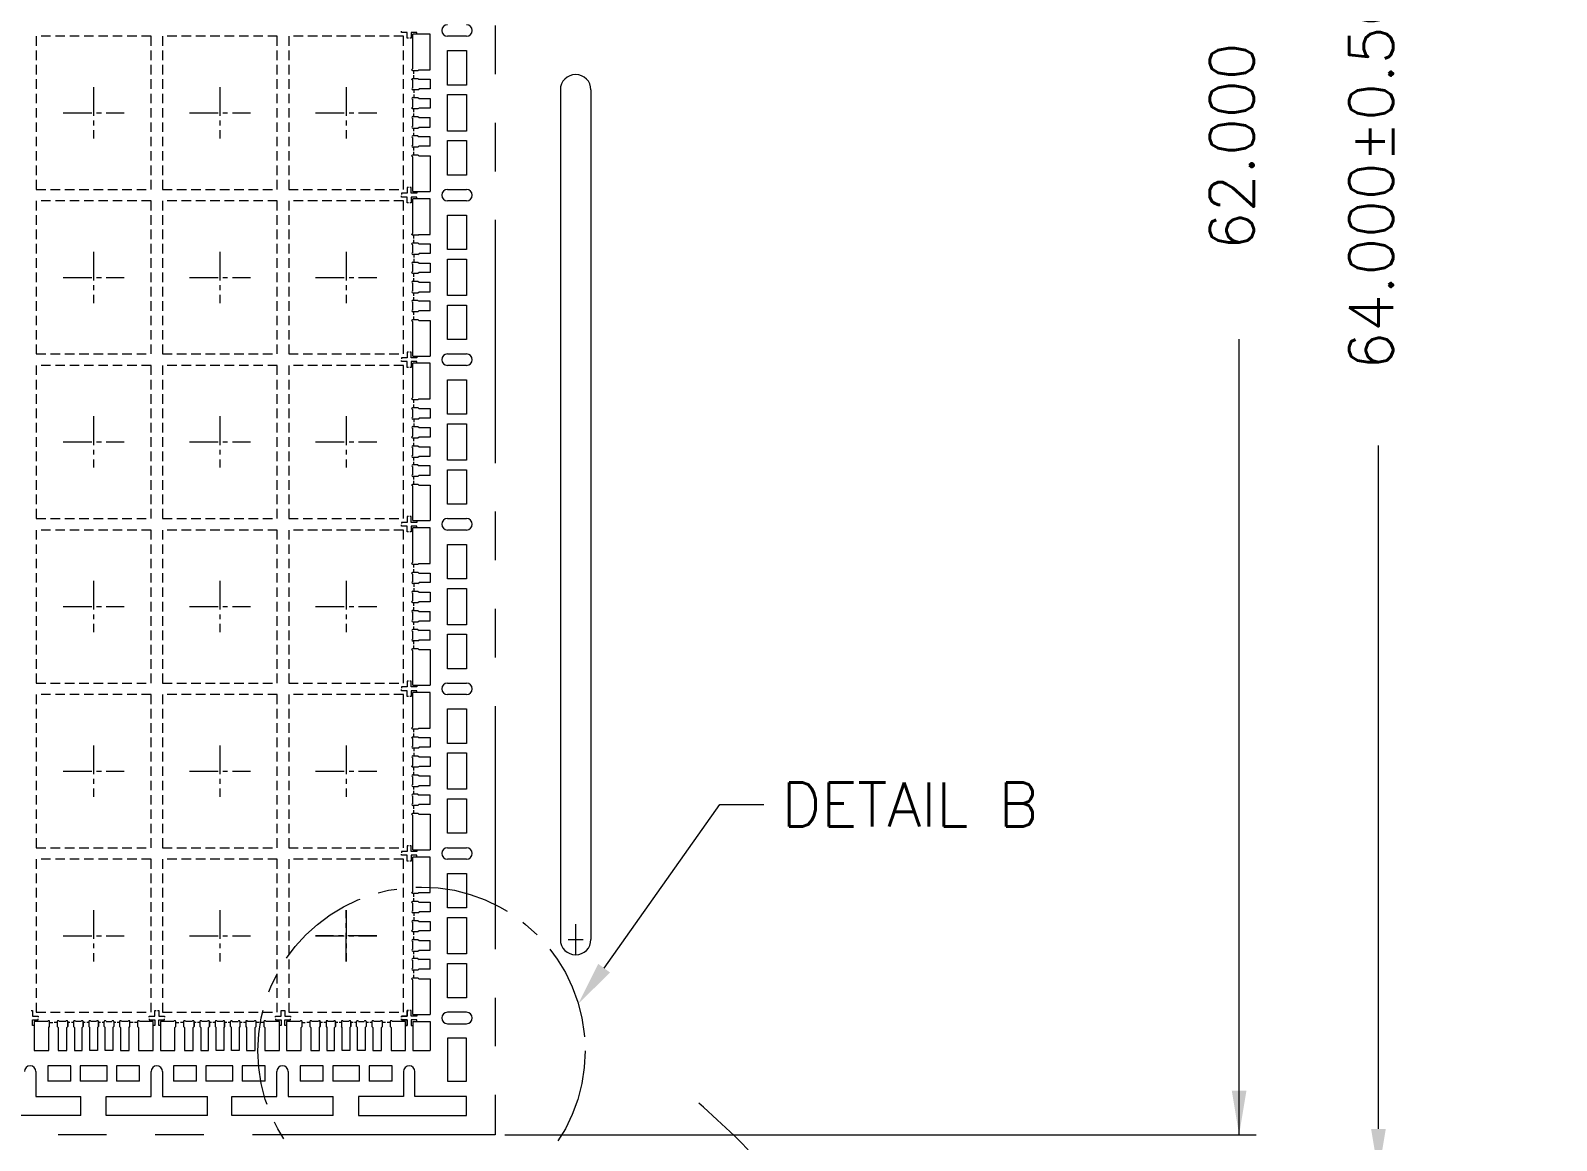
# Model space of a CAD drawing. Extents: x 1532 to 1650, y 120 to 288.
# Drawn here: x 1605.51 to 1645.4, y 207.15 to 236.15 of the extents above; entities that cross this region are included whole.
import ezdxf

# ---------------------------------------------------------------- set-up
doc = ezdxf.new("R2010")
doc.units = 0
doc.header["$MEASUREMENT"] = 0
for name, pattern in [('CENTER', [2, 1.25, -0.25, 0.25, -0.25]), ('CENTER2', [1.125, 0.75, -0.125, 0.125, -0.125]), ('HIDDEN', [0.375, 0.25, -0.125]), ('PHANTOM2', [31.75, 15.875, -3.175, 3.175, -3.175, 3.175, -3.175])]:
    doc.linetypes.add(name, pattern=pattern)
for name, color, linetype in [('1D', 4, 'Continuous'), ('LFBOTTOM', 4, 'Continuous'), ('LFTOP', 7, 'Continuous'), ('中心线', 1, 'CENTER2'), ('标注', 4, 'Continuous')]:
    doc.layers.add(name, color=color, linetype=linetype)
doc.layers.add('PKG', color=2, linetype='CENTER', lineweight=35)
doc.styles.add('SIMPLEX', font='SIMPLEX')
doc.dimstyles.new('2-0', dxfattribs={"dimtxt": 0.08, "dimasz": 0.12, "dimexe": 0.05, "dimexo": 0.025, "dimgap": 0.025, "dimtad": 0, "dimdec": 3, "dimzin": 1, "dimdsep": 46, "dimtxsty": 'SIMPLEX', "dimcen": 0.05, "dimadec": 0, "dimazin": 0, "dimtfac": 1, "dimtdec": 3, "dimtmove": 0, "dimatfit": 3, "dimfxl": 1, "dimarcsym": 0})

# ---------------------------------------------------------------- blocks, each defined once
blk = doc.blocks.new('*D22')
at = {"layer": 'Defpoints', "color": 0, "transparency": 16777216}
for p in [(1074.872, -518.035), (1107.722, -552.052), (1108.534, -556.869)]:
    blk.add_point(p, dxfattribs=at)
at = {"layer": '标注', "color": 0, "lineweight": -2, "transparency": 16777216}
for p, q in [((1107.722, -552.552), (1107.722, -554.869)), ((1107.722, -554.869), (1108.534, -555.869)), ((1108.534, -555.869), (1108.534, -556.869))]:
    blk.add_line(p, q, dxfattribs=at)
at = {"layer": '标注', "color": 0, "lineweight": 0, "transparency": 16777216, "insert": (1108.534, -561.083), "char_height": 1.5, "attachment_point": 5, "rotation": 90, "style": 'SIMPLEX'}
blk.add_mtext('32.850', dxfattribs=at)
blk = doc.blocks.new('*D23')
at = {"layer": 'Defpoints', "color": 0, "transparency": 16777216}
for p in [(1074.872, -518.035), (1105.822, -552.052), (1106.907, -556.982)]:
    blk.add_point(p, dxfattribs=at)
at = {"layer": '标注', "color": 0, "lineweight": -2, "transparency": 16777216}
for p, q in [((1105.822, -552.552), (1105.822, -554.982)), ((1105.822, -554.982), (1106.907, -555.982)), ((1106.907, -555.982), (1106.907, -556.982))]:
    blk.add_line(p, q, dxfattribs=at)
at = {"layer": '标注', "color": 0, "lineweight": 0, "transparency": 16777216, "insert": (1106.907, -561.197), "char_height": 1.5, "attachment_point": 5, "rotation": 90, "style": 'SIMPLEX'}
blk.add_mtext('30.950', dxfattribs=at)
blk = doc.blocks.new('*D24')
at = {"layer": 'Defpoints', "color": 0, "transparency": 16777216}
for p in [(1074.872, -518.035), (1105.422, -552.052), (1104.913, -557.008)]:
    blk.add_point(p, dxfattribs=at)
at = {"layer": '标注', "color": 0, "lineweight": -2, "transparency": 16777216}
for p, q in [((1105.422, -552.552), (1105.422, -555.008)), ((1105.422, -555.008), (1104.913, -556.008)), ((1104.913, -556.008), (1104.913, -557.008))]:
    blk.add_line(p, q, dxfattribs=at)
at = {"layer": '标注', "color": 0, "lineweight": 0, "transparency": 16777216, "insert": (1104.913, -561.222), "char_height": 1.5, "attachment_point": 5, "rotation": 90, "style": 'SIMPLEX'}
blk.add_mtext('30.550', dxfattribs=at)
blk = doc.blocks.new('*D33')
at = {"layer": 'Defpoints', "color": 0, "transparency": 16777216}
for p in [(1074.872, -518.035), (1074.872, -551.65), (1124.196, -551.659)]:
    blk.add_point(p, dxfattribs=at)
at = {"layer": '标注', "color": 0, "lineweight": -2, "transparency": 16777216}
for p, q in [((1075.022, -551.65), (1122.196, -551.65)), ((1122.196, -551.65), (1123.196, -551.659)), ((1123.196, -551.659), (1124.196, -551.659))]:
    blk.add_line(p, q, dxfattribs=at)
at = {"layer": '标注', "color": 0, "lineweight": 0, "transparency": 16777216, "insert": (1127.918, -551.659), "char_height": 1.5, "attachment_point": 5, "style": 'SIMPLEX'}
blk.add_mtext('33.615', dxfattribs=at)

msp = doc.modelspace()

# ---------------------------------------------------------------- linework, layer by layer
at = {"lineweight": 0}
for p, q in [((1616.9057, 235.9959), (1616.4057, 235.9959)), ((1619.358, 234.5959), (1619.358, 212.3959)), ((1620.158, 234.5959), (1620.158, 212.3959)), ((1616.4057, 231.9959), (1616.9057, 231.9959)), ((1616.9057, 231.6959), (1616.4057, 231.6959)), ((1616.4057, 227.6959), (1616.9057, 227.6959)), ((1616.9057, 227.3959), (1616.4057, 227.3959)), ((1616.4057, 223.3959), (1616.9057, 223.3959)), ((1616.9057, 223.0959), (1616.4057, 223.0959)), ((1616.4057, 219.0959), (1616.9057, 219.0959)), ((1616.9057, 218.7959), (1616.4057, 218.7959)), ((1616.4057, 214.7959), (1616.9057, 214.7959)), ((1616.9057, 214.4959), (1616.4057, 214.4959)), ((1616.9057, 210.4959), (1616.4057, 210.4959)), ((1616.4057, 210.1959), (1616.9057, 210.1959)), ((1605.6471, 208.9459), (1605.6471, 208.2959)), ((1606.5576, 208.6959), (1605.9576, 208.6959)), ((1607.5076, 208.6959), (1606.8076, 208.6959)), ((1608.3576, 208.6959), (1607.7576, 208.6959)), ((1608.6576, 208.2959), (1608.6576, 208.9459)), ((1608.9576, 208.9459), (1608.9576, 208.2959)), ((1609.8433, 208.6959), (1609.2433, 208.6959)), ((1610.7933, 208.6959), (1610.0933, 208.6959)), ((1611.6433, 208.6959), (1611.0433, 208.6959)), ((1611.9433, 208.2959), (1611.9433, 208.9459)), ((1612.2433, 208.9459), (1612.2433, 208.2959)), ((1613.158, 208.6959), (1612.558, 208.6959)), ((1614.108, 208.6959), (1613.408, 208.6959)), ((1614.958, 208.6959), (1614.358, 208.6959)), ((1605.6471, 208.2959), (1606.8221, 208.2959)), ((1606.8221, 207.7959), (1606.8221, 208.2959)), ((1607.4826, 207.7959), (1607.4826, 208.2959)), ((1607.4826, 208.2959), (1608.6576, 208.2959)), ((1608.9576, 208.2959), (1610.1326, 208.2959)), ((1610.1326, 207.7959), (1610.1326, 208.2959)), ((1610.7683, 207.7959), (1610.7683, 208.2959)), ((1610.7683, 208.2959), (1611.9433, 208.2959)), ((1612.2433, 208.2959), (1613.4183, 208.2959)), ((1613.4183, 207.7959), (1613.4183, 208.2959)), ((1606.8221, 207.7959), (1604.1721, 207.7959)), ((1610.1326, 207.7959), (1607.4826, 207.7959)), ((1613.4183, 207.7959), (1610.7683, 207.7959))]:
    msp.add_line(p, q, dxfattribs=at)
at = {"lineweight": 0, "ltscale": 10}
for points in [[(1616.4057, 235.6208), (1616.9057, 235.6208), (1616.9057, 234.7208), (1616.4057, 234.7208)], [(1616.4057, 234.4708), (1616.9057, 234.4708), (1616.9057, 233.5208), (1616.4057, 233.5208)], [(1616.4057, 233.2708), (1616.9057, 233.2708), (1616.9057, 232.3708), (1616.4057, 232.3708)], [(1616.4057, 231.3208), (1616.9057, 231.3208), (1616.9057, 230.4208), (1616.4057, 230.4208)], [(1616.4057, 230.1708), (1616.9057, 230.1708), (1616.9057, 229.2208), (1616.4057, 229.2208)], [(1616.4057, 228.9708), (1616.9057, 228.9708), (1616.9057, 228.0708), (1616.4057, 228.0708)], [(1616.4057, 227.0208), (1616.9057, 227.0208), (1616.9057, 226.1208), (1616.4057, 226.1208)], [(1616.4057, 225.8708), (1616.9057, 225.8708), (1616.9057, 224.9208), (1616.4057, 224.9208)], [(1616.4057, 224.6708), (1616.9057, 224.6708), (1616.9057, 223.7708), (1616.4057, 223.7708)], [(1616.4057, 222.7208), (1616.9057, 222.7208), (1616.9057, 221.8208), (1616.4057, 221.8208)], [(1616.4057, 221.5708), (1616.9057, 221.5708), (1616.9057, 220.6208), (1616.4057, 220.6208)], [(1616.4057, 220.3708), (1616.9057, 220.3708), (1616.9057, 219.4708), (1616.4057, 219.4708)], [(1616.4057, 218.4208), (1616.9057, 218.4208), (1616.9057, 217.5208), (1616.4057, 217.5208)], [(1616.4057, 217.2708), (1616.9057, 217.2708), (1616.9057, 216.3208), (1616.4057, 216.3208)], [(1616.4057, 216.0708), (1616.9057, 216.0708), (1616.9057, 215.1708), (1616.4057, 215.1708)], [(1616.4057, 214.1208), (1616.9057, 214.1208), (1616.9057, 213.2208), (1616.4057, 213.2208)], [(1616.4057, 212.9708), (1616.9057, 212.9708), (1616.9057, 212.0208), (1616.4057, 212.0208)], [(1616.4057, 211.7708), (1616.9057, 211.7708), (1616.9057, 210.8708), (1616.4057, 210.8708)], [(1616.4057, 208.6959), (1616.9057, 208.6959), (1616.9057, 209.8209), (1616.4057, 209.8209)]]:
    msp.add_lwpolyline(points, close=True, dxfattribs=at)
at = {"lineweight": 0}
for points in [[(1606.5576, 208.6959), (1606.5576, 209.0959), (1605.9576, 209.0959), (1605.9576, 208.6959)], [(1607.5076, 208.6959), (1607.5076, 209.0959), (1606.8076, 209.0959), (1606.8076, 208.6959)], [(1608.3576, 208.6959), (1608.3576, 209.0959), (1607.7576, 209.0959), (1607.7576, 208.6959)], [(1609.8433, 208.6959), (1609.8433, 209.0959), (1609.2433, 209.0959), (1609.2433, 208.6959)], [(1610.7933, 208.6959), (1610.7933, 209.0959), (1610.0933, 209.0959), (1610.0933, 208.6959)], [(1611.6433, 208.6959), (1611.6433, 209.0959), (1611.0433, 209.0959), (1611.0433, 208.6959)], [(1613.158, 208.6959), (1613.158, 209.0959), (1612.558, 209.0959), (1612.558, 208.6959)], [(1614.108, 208.6959), (1614.108, 209.0959), (1613.408, 209.0959), (1613.408, 208.6959)], [(1614.958, 208.6959), (1614.958, 209.0959), (1614.358, 209.0959), (1614.358, 208.6959)]]:
    msp.add_lwpolyline(points, dxfattribs=at)
msp.add_lwpolyline([(1614.083, 207.7959), (1616.9057, 207.7959), (1616.9057, 208.2959), (1615.558, 208.2959), (1615.558, 208.9459, 1), (1615.258, 208.9459), (1615.258, 208.2959), (1614.083, 208.2959)], format="xyb", close=True, dxfattribs=at)
for centre, radius, start, end in [((1616.4057, 236.1459), 0.15, 90, 270), ((1616.9057, 236.1459), 0.15, 270, 90), ((1619.758, 234.5959), 0.4, 0, 180), ((1616.4057, 231.8459), 0.15, 90, 270), ((1616.9057, 231.8459), 0.15, 270, 90), ((1616.4057, 227.5459), 0.15, 90, 270), ((1616.9057, 227.5459), 0.15, 270, 90), ((1616.4057, 223.2459), 0.15, 90, 270), ((1616.9057, 223.2459), 0.15, 270, 90), ((1616.4057, 218.9459), 0.15, 90, 270), ((1616.9057, 218.9459), 0.15, 270, 90), ((1616.4057, 214.6459), 0.15, 90, 270), ((1616.9057, 214.6459), 0.15, 270, 90), ((1619.758, 212.3959), 0.4, 180, 0), ((1616.4057, 210.3459), 0.15, 90, 270), ((1616.9057, 210.3459), 0.15, 270, 90), ((1605.4971, 208.9459), 0.15, 0, 180), ((1608.8076, 208.9459), 0.15, 0, 180), ((1612.0933, 208.9459), 0.15, 0, 180)]:
    msp.add_arc(centre, radius, start, end, dxfattribs=at)
at = {"layer": '1D', "color": 4, "linetype": 'PHANTOM2', "lineweight": 0, "ltscale": 0.4}
for p, q in [((1617.658, 269.2959), (1617.658, 207.2959)), ((1617.658, 207.2959), (1560.358, 207.2959))]:
    msp.add_line(p, q, dxfattribs=at)
at = {"layer": '1D', "linetype": 'CENTER', "lineweight": 0}
for p, q in [((1619.758, 212.7978), (1619.758, 211.9939)), ((1619.558, 212.3959), (1619.958, 212.3959))]:
    msp.add_line(p, q, dxfattribs=at)
at = {"layer": '1D', "lineweight": 0}
msp.add_open_spline([(1623.9367, 203.2959), (1623.6524, 203.7547, 0.0121), (1623.0592, 204.7121, 0.0374), (1626.0764, 205.3296, 0.0232), (1624.2628, 206.9646, 0.0267), (1622.9793, 208.1217, 0.0291)], degree=3, knots=[0, 0, 0, 0, 1.286816, 2.6848549, 6.069354, 6.069354, 6.069354, 6.069354], dxfattribs=at)
at = {"layer": 'LFBOTTOM', "linetype": 'HIDDEN', "lineweight": 0, "ltscale": 0.2}
for p, q in [((1615.528, 234.5959), (1615.528, 234.5149)), ((1615.528, 234.4769), (1615.528, 234.3959)), ((1615.528, 233.5149), (1615.528, 233.5959)), ((1615.528, 233.3959), (1615.528, 233.4769)), ((1615.528, 230.2959), (1615.528, 230.2149)), ((1615.528, 230.1769), (1615.528, 230.0959)), ((1615.528, 229.2149), (1615.528, 229.2959)), ((1615.528, 229.0959), (1615.528, 229.1769)), ((1615.528, 225.9959), (1615.528, 225.9149)), ((1615.528, 225.8769), (1615.528, 225.7959)), ((1615.528, 224.9149), (1615.528, 224.9959)), ((1615.528, 224.7959), (1615.528, 224.8769)), ((1615.528, 221.6959), (1615.528, 221.6149)), ((1615.528, 221.5769), (1615.528, 221.4959)), ((1615.528, 220.6149), (1615.528, 220.6959)), ((1615.528, 220.4959), (1615.528, 220.5769)), ((1615.528, 217.3959), (1615.528, 217.3149)), ((1615.528, 217.2769), (1615.528, 217.1959)), ((1615.528, 216.3149), (1615.528, 216.3959)), ((1615.528, 216.1959), (1615.528, 216.2769)), ((1615.528, 213.0959), (1615.528, 213.0149)), ((1615.528, 212.9769), (1615.528, 212.8959)), ((1615.528, 212.0149), (1615.528, 212.0959)), ((1615.528, 211.8959), (1615.528, 211.9769))]:
    msp.add_line(p, q, dxfattribs=at)
at = {"layer": 'LFBOTTOM', "linetype": 'HIDDEN', "lineweight": 0}
for p, q in [((1606.008, 210.2259), (1606.089, 210.2259)), ((1606.208, 210.2259), (1606.127, 210.2259)), ((1609.308, 210.2259), (1609.389, 210.2259)), ((1609.508, 210.2259), (1609.427, 210.2259)), ((1612.608, 210.2259), (1612.689, 210.2259)), ((1612.808, 210.2259), (1612.727, 210.2259))]:
    msp.add_line(p, q, dxfattribs=at)
at = {"layer": 'LFBOTTOM', "lineweight": 0}
for points in [[(1615.389, 235.9459), (1615.358, 235.9459), (1615.358, 236.0959), (1615.208, 236.0959), (1615.208, 236.1269)], [(1615.608, 236.0509), (1615.608, 236.0959), (1615.458, 236.0959), (1615.458, 235.9459), (1615.427, 235.9459)], [(1615.389, 232.0459), (1615.358, 232.0459), (1615.358, 231.8959), (1615.208, 231.8959), (1615.208, 231.8649)], [(1615.389, 231.6459), (1615.358, 231.6459), (1615.358, 231.7959), (1615.208, 231.7959), (1615.208, 231.8269)], [(1615.608, 231.9409), (1615.608, 231.8959), (1615.458, 231.8959), (1615.458, 232.0459), (1615.427, 232.0459)], [(1615.608, 231.7509), (1615.608, 231.7959), (1615.458, 231.7959), (1615.458, 231.6459), (1615.427, 231.6459)], [(1615.389, 227.7459), (1615.358, 227.7459), (1615.358, 227.5959), (1615.208, 227.5959), (1615.208, 227.5649)], [(1615.389, 227.3459), (1615.358, 227.3459), (1615.358, 227.4959), (1615.208, 227.4959), (1615.208, 227.5269)], [(1615.608, 227.6409), (1615.608, 227.5959), (1615.458, 227.5959), (1615.458, 227.7459), (1615.427, 227.7459)], [(1615.608, 227.4509), (1615.608, 227.4959), (1615.458, 227.4959), (1615.458, 227.3459), (1615.427, 227.3459)], [(1615.389, 223.4459), (1615.358, 223.4459), (1615.358, 223.2959), (1615.208, 223.2959), (1615.208, 223.2649)], [(1615.608, 223.3409), (1615.608, 223.2959), (1615.458, 223.2959), (1615.458, 223.4459), (1615.427, 223.4459)], [(1615.389, 223.0459), (1615.358, 223.0459), (1615.358, 223.1959), (1615.208, 223.1959), (1615.208, 223.2269)], [(1615.608, 223.1509), (1615.608, 223.1959), (1615.458, 223.1959), (1615.458, 223.0459), (1615.427, 223.0459)], [(1615.389, 219.1459), (1615.358, 219.1459), (1615.358, 218.9959), (1615.208, 218.9959), (1615.208, 218.9649)], [(1615.608, 219.0409), (1615.608, 218.9959), (1615.458, 218.9959), (1615.458, 219.1459), (1615.427, 219.1459)], [(1615.389, 218.7459), (1615.358, 218.7459), (1615.358, 218.8959), (1615.208, 218.8959), (1615.208, 218.9269)], [(1615.608, 218.8509), (1615.608, 218.8959), (1615.458, 218.8959), (1615.458, 218.7459), (1615.427, 218.7459)], [(1615.389, 214.8459), (1615.358, 214.8459), (1615.358, 214.6959), (1615.208, 214.6959), (1615.208, 214.6649)], [(1615.389, 214.4459), (1615.358, 214.4459), (1615.358, 214.5959), (1615.208, 214.5959), (1615.208, 214.6269)], [(1615.608, 214.7409), (1615.608, 214.6959), (1615.458, 214.6959), (1615.458, 214.8459), (1615.427, 214.8459)], [(1615.608, 214.5509), (1615.608, 214.5959), (1615.458, 214.5959), (1615.458, 214.4459), (1615.427, 214.4459)], [(1605.527, 210.5459), (1605.558, 210.5459), (1605.558, 210.3959), (1605.708, 210.3959), (1605.708, 210.3649)], [(1605.603, 210.1459), (1605.558, 210.1459), (1605.558, 210.2959), (1605.708, 210.2959), (1605.708, 210.3269)], [(1608.608, 210.3649), (1608.608, 210.3959), (1608.758, 210.3959), (1608.758, 210.5459), (1608.789, 210.5459)], [(1608.608, 210.3269), (1608.608, 210.2959), (1608.758, 210.2959), (1608.758, 210.1459), (1608.713, 210.1459)], [(1608.827, 210.5459), (1608.858, 210.5459), (1608.858, 210.3959), (1609.008, 210.3959), (1609.008, 210.3649)], [(1608.903, 210.1459), (1608.858, 210.1459), (1608.858, 210.2959), (1609.008, 210.2959), (1609.008, 210.3269)], [(1611.908, 210.3649), (1611.908, 210.3959), (1612.058, 210.3959), (1612.058, 210.5459), (1612.089, 210.5459)], [(1611.908, 210.3269), (1611.908, 210.2959), (1612.058, 210.2959), (1612.058, 210.1459), (1612.013, 210.1459)], [(1612.127, 210.5459), (1612.158, 210.5459), (1612.158, 210.3959), (1612.308, 210.3959), (1612.308, 210.3649)], [(1612.203, 210.1459), (1612.158, 210.1459), (1612.158, 210.2959), (1612.308, 210.2959), (1612.308, 210.3269)], [(1615.208, 210.3649), (1615.208, 210.3959), (1615.358, 210.3959), (1615.358, 210.5459), (1615.389, 210.5459)], [(1615.389, 210.5459), (1615.358, 210.5459), (1615.358, 210.3959), (1615.208, 210.3959), (1615.208, 210.3649)], [(1615.208, 210.3269), (1615.208, 210.2959), (1615.358, 210.2959), (1615.358, 210.1459), (1615.313, 210.1459)], [(1615.313, 210.1459), (1615.358, 210.1459), (1615.358, 210.2959), (1615.208, 210.2959), (1615.208, 210.3269)], [(1615.608, 210.4409), (1615.608, 210.3959), (1615.458, 210.3959), (1615.458, 210.5459), (1615.427, 210.5459)], [(1615.608, 210.2509), (1615.608, 210.2959), (1615.458, 210.2959), (1615.458, 210.1459), (1615.503, 210.1459)]]:
    msp.add_lwpolyline(points, dxfattribs=at)
at = {"layer": 'LFBOTTOM', "linetype": 'HIDDEN', "lineweight": 0, "ltscale": 0.2}
for points in [[(1615.528, 235.0149), (1615.528, 235.0959)], [(1615.528, 234.8959), (1615.528, 234.9769)], [(1615.528, 234.0149), (1615.528, 234.0959)], [(1615.528, 233.8959), (1615.528, 233.9769)], [(1615.528, 233.0149), (1615.528, 233.0959)], [(1615.528, 232.8959), (1615.528, 232.9769)], [(1615.528, 230.7149), (1615.528, 230.7959)], [(1615.528, 230.5959), (1615.528, 230.6769)], [(1615.528, 229.7149), (1615.528, 229.7959)], [(1615.528, 229.5959), (1615.528, 229.6769)], [(1615.528, 228.7149), (1615.528, 228.7959)], [(1615.528, 228.5959), (1615.528, 228.6769)], [(1615.528, 226.4149), (1615.528, 226.4959)], [(1615.528, 226.2959), (1615.528, 226.3769)], [(1615.528, 225.4149), (1615.528, 225.4959)], [(1615.528, 225.2959), (1615.528, 225.3769)], [(1615.528, 224.4149), (1615.528, 224.4959)], [(1615.528, 224.2959), (1615.528, 224.3769)], [(1615.528, 222.1149), (1615.528, 222.1959)], [(1615.528, 221.9959), (1615.528, 222.0769)], [(1615.528, 221.1149), (1615.528, 221.1959)], [(1615.528, 220.9959), (1615.528, 221.0769)], [(1615.528, 220.1149), (1615.528, 220.1959)], [(1615.528, 219.9959), (1615.528, 220.0769)], [(1615.528, 217.8149), (1615.528, 217.8959)], [(1615.528, 217.6959), (1615.528, 217.7769)], [(1615.528, 216.8149), (1615.528, 216.8959)], [(1615.528, 216.6959), (1615.528, 216.7769)], [(1615.528, 215.8149), (1615.528, 215.8959)], [(1615.528, 215.6959), (1615.528, 215.7769)], [(1615.528, 213.5149), (1615.528, 213.5959)], [(1615.528, 213.3959), (1615.528, 213.4769)], [(1615.528, 212.5149), (1615.528, 212.5959)], [(1615.528, 212.3959), (1615.528, 212.4769)], [(1615.528, 211.5149), (1615.528, 211.5959)], [(1615.528, 211.3959), (1615.528, 211.4769)]]:
    msp.add_lwpolyline(points, dxfattribs=at)
at = {"layer": 'LFBOTTOM', "linetype": 'ByBlock', "lineweight": 0}
for points in [[(1606.539, 210.2259), (1606.483, 210.2259)], [(1606.633, 210.2259), (1606.577, 210.2259)], [(1606.939, 210.2259), (1606.883, 210.2259)], [(1607.033, 210.2259), (1606.977, 210.2259)], [(1607.339, 210.2259), (1607.283, 210.2259)], [(1607.433, 210.2259), (1607.377, 210.2259)], [(1607.739, 210.2259), (1607.683, 210.2259)], [(1607.833, 210.2259), (1607.777, 210.2259)], [(1608.189, 210.2259), (1608.108, 210.2259)], [(1608.308, 210.2259), (1608.227, 210.2259)], [(1609.839, 210.2259), (1609.783, 210.2259)], [(1609.933, 210.2259), (1609.877, 210.2259)], [(1610.239, 210.2259), (1610.183, 210.2259)], [(1610.333, 210.2259), (1610.277, 210.2259)], [(1610.639, 210.2259), (1610.583, 210.2259)], [(1610.733, 210.2259), (1610.677, 210.2259)], [(1611.039, 210.2259), (1610.983, 210.2259)], [(1611.133, 210.2259), (1611.077, 210.2259)], [(1611.489, 210.2259), (1611.408, 210.2259)], [(1611.608, 210.2259), (1611.527, 210.2259)], [(1613.139, 210.2259), (1613.083, 210.2259)], [(1613.233, 210.2259), (1613.177, 210.2259)], [(1613.539, 210.2259), (1613.483, 210.2259)], [(1613.633, 210.2259), (1613.577, 210.2259)], [(1613.939, 210.2259), (1613.883, 210.2259)], [(1614.033, 210.2259), (1613.977, 210.2259)], [(1614.339, 210.2259), (1614.283, 210.2259)], [(1614.433, 210.2259), (1614.377, 210.2259)], [(1614.789, 210.2259), (1614.708, 210.2259)], [(1614.908, 210.2259), (1614.827, 210.2259)]]:
    msp.add_lwpolyline(points, dxfattribs=at)
at = {"layer": 'LFTOP', "color": 0, "linetype": 'ByBlock', "lineweight": 0}
for p, q in [((1615.9557, 236.0509), (1615.503, 236.0509)), ((1615.9557, 235.1209), (1615.9557, 236.0509)), ((1615.633, 235.0959), (1615.6619, 235.1209)), ((1615.6619, 235.1209), (1615.9557, 235.1209)), ((1615.503, 234.8959), (1615.633, 234.8959)), ((1615.633, 234.5959), (1615.503, 234.5959)), ((1615.633, 234.8959), (1615.6619, 234.8709)), ((1615.633, 234.5959), (1615.6643, 234.6209)), ((1615.6619, 234.8709), (1615.9557, 234.8709)), ((1615.9557, 234.6209), (1615.6643, 234.6209)), ((1615.9557, 234.8709), (1615.9557, 234.6209)), ((1615.633, 234.3959), (1615.6643, 234.3709)), ((1615.6643, 234.3709), (1615.9557, 234.3709)), ((1615.9557, 234.3709), (1615.9557, 234.1209)), ((1615.503, 233.6459), (1615.503, 233.8459)), ((1615.9557, 233.6209), (1615.9557, 233.8709)), ((1615.633, 233.3959), (1615.503, 233.3959)), ((1615.633, 233.5959), (1615.6643, 233.6209)), ((1615.633, 233.3959), (1615.6643, 233.3709)), ((1615.6643, 233.6209), (1615.9557, 233.6209)), ((1615.9557, 233.3709), (1615.6643, 233.3709)), ((1615.9557, 233.1209), (1615.9557, 233.3709)), ((1615.503, 233.1459), (1615.503, 233.3459)), ((1615.633, 233.0959), (1615.503, 233.0959)), ((1615.633, 233.0959), (1615.6619, 233.1209)), ((1615.9557, 233.1209), (1615.6619, 233.1209)), ((1615.633, 232.8959), (1615.6619, 232.8709)), ((1615.6619, 232.8709), (1615.9557, 232.8709)), ((1615.9557, 232.8709), (1615.9557, 231.9408)), ((1615.503, 231.9409), (1615.9557, 231.9408)), ((1615.9557, 231.7509), (1615.503, 231.7509)), ((1615.9557, 230.8209), (1615.9557, 231.7509)), ((1615.503, 230.5959), (1615.633, 230.5959)), ((1615.633, 230.7959), (1615.6619, 230.8209)), ((1615.633, 230.5959), (1615.6619, 230.5709)), ((1615.6619, 230.8209), (1615.9557, 230.8209)), ((1615.6619, 230.5709), (1615.9557, 230.5709)), ((1615.9557, 230.5709), (1615.9557, 230.3209)), ((1615.633, 230.2959), (1615.503, 230.2959)), ((1615.633, 230.2959), (1615.6643, 230.3209)), ((1615.9557, 230.3209), (1615.6643, 230.3209)), ((1615.633, 230.0959), (1615.6643, 230.0709)), ((1615.6643, 230.0709), (1615.9557, 230.0709)), ((1615.9557, 230.0709), (1615.9557, 229.8209)), ((1615.503, 229.3459), (1615.503, 229.5459)), ((1615.9557, 229.3209), (1615.9557, 229.5709)), ((1615.633, 229.0959), (1615.503, 229.0959)), ((1615.503, 228.8459), (1615.503, 229.0459)), ((1615.633, 229.2959), (1615.6643, 229.3209)), ((1615.633, 229.0959), (1615.6643, 229.0709)), ((1615.6643, 229.3209), (1615.9557, 229.3209)), ((1615.9557, 229.0709), (1615.6643, 229.0709)), ((1615.9557, 228.8209), (1615.9557, 229.0709)), ((1615.633, 228.7959), (1615.503, 228.7959)), ((1615.633, 228.7959), (1615.6619, 228.8209)), ((1615.633, 228.5959), (1615.6619, 228.5709)), ((1615.9557, 228.8209), (1615.6619, 228.8209)), ((1615.6619, 228.5709), (1615.9557, 228.5709)), ((1615.9557, 228.5709), (1615.9557, 227.6408)), ((1615.503, 227.6409), (1615.9557, 227.6408)), ((1615.9557, 227.4509), (1615.503, 227.4509)), ((1615.9557, 226.5209), (1615.9557, 227.4509)), ((1615.503, 226.2959), (1615.633, 226.2959)), ((1615.633, 226.4959), (1615.6619, 226.5209)), ((1615.633, 226.2959), (1615.6619, 226.2709)), ((1615.6619, 226.5209), (1615.9557, 226.5209)), ((1615.6619, 226.2709), (1615.9557, 226.2709)), ((1615.9557, 226.2709), (1615.9557, 226.0209)), ((1615.633, 225.9959), (1615.503, 225.9959)), ((1615.633, 225.9959), (1615.6643, 226.0209)), ((1615.633, 225.7959), (1615.6643, 225.7709)), ((1615.9557, 226.0209), (1615.6643, 226.0209)), ((1615.6643, 225.7709), (1615.9557, 225.7709)), ((1615.9557, 225.7709), (1615.9557, 225.5209)), ((1615.503, 225.0459), (1615.503, 225.2459)), ((1615.633, 224.9959), (1615.6643, 225.0209)), ((1615.6643, 225.0209), (1615.9557, 225.0209)), ((1615.9557, 225.0209), (1615.9557, 225.2709)), ((1615.633, 224.7959), (1615.503, 224.7959)), ((1615.503, 224.5459), (1615.503, 224.7459)), ((1615.633, 224.7959), (1615.6643, 224.7709)), ((1615.9557, 224.7709), (1615.6643, 224.7709)), ((1615.9557, 224.5209), (1615.9557, 224.7709)), ((1615.633, 224.4959), (1615.503, 224.4959)), ((1615.633, 224.4959), (1615.6619, 224.5209)), ((1615.633, 224.2959), (1615.6619, 224.2709)), ((1615.9557, 224.5209), (1615.6619, 224.5209)), ((1615.6619, 224.2709), (1615.9557, 224.2709)), ((1615.9557, 224.2709), (1615.9557, 223.3408)), ((1615.503, 223.3409), (1615.9557, 223.3408)), ((1615.9557, 223.1509), (1615.503, 223.1509)), ((1615.9557, 222.2209), (1615.9557, 223.1509)), ((1615.633, 222.1959), (1615.6619, 222.2209)), ((1615.6619, 222.2209), (1615.9557, 222.2209)), ((1615.503, 221.9959), (1615.633, 221.9959)), ((1615.633, 221.9959), (1615.6619, 221.9709)), ((1615.6619, 221.9709), (1615.9557, 221.9709)), ((1615.9557, 221.9709), (1615.9557, 221.7209)), ((1615.633, 221.6959), (1615.503, 221.6959)), ((1615.633, 221.6959), (1615.6643, 221.7209)), ((1615.633, 221.4959), (1615.6643, 221.4709)), ((1615.9557, 221.7209), (1615.6643, 221.7209)), ((1615.6643, 221.4709), (1615.9557, 221.4709)), ((1615.9557, 221.4709), (1615.9557, 221.2209)), ((1615.503, 220.7459), (1615.503, 220.9459)), ((1615.633, 220.6959), (1615.6643, 220.7209)), ((1615.6643, 220.7209), (1615.9557, 220.7209)), ((1615.9557, 220.7209), (1615.9557, 220.9709)), ((1615.633, 220.4959), (1615.503, 220.4959)), ((1615.503, 220.2459), (1615.503, 220.4459)), ((1615.633, 220.1959), (1615.503, 220.1959)), ((1615.633, 220.4959), (1615.6643, 220.4709)), ((1615.633, 220.1959), (1615.6619, 220.2209)), ((1615.9557, 220.2209), (1615.6619, 220.2209)), ((1615.9557, 220.4709), (1615.6643, 220.4709)), ((1615.9557, 220.2209), (1615.9557, 220.4709)), ((1615.633, 219.9959), (1615.6619, 219.9709)), ((1615.6619, 219.9709), (1615.9557, 219.9709)), ((1615.9557, 219.9709), (1615.9557, 219.0408)), ((1615.503, 219.0409), (1615.9557, 219.0408)), ((1615.9557, 218.8509), (1615.503, 218.8509)), ((1615.9557, 217.9209), (1615.9557, 218.8509)), ((1615.633, 217.8959), (1615.6619, 217.9209)), ((1615.6619, 217.9209), (1615.9557, 217.9209)), ((1615.503, 217.6959), (1615.633, 217.6959)), ((1615.633, 217.3959), (1615.503, 217.3959)), ((1615.633, 217.6959), (1615.6619, 217.6709)), ((1615.633, 217.3959), (1615.6643, 217.4209)), ((1615.6619, 217.6709), (1615.9557, 217.6709)), ((1615.9557, 217.4209), (1615.6643, 217.4209)), ((1615.9557, 217.6709), (1615.9557, 217.4209)), ((1615.633, 217.1959), (1615.6643, 217.1709)), ((1615.6643, 217.1709), (1615.9557, 217.1709)), ((1615.9557, 217.1709), (1615.9557, 216.9209)), ((1615.503, 216.4459), (1615.503, 216.6459)), ((1615.9557, 216.4209), (1615.9557, 216.6709)), ((1615.633, 216.3959), (1615.6643, 216.4209)), ((1615.6643, 216.4209), (1615.9557, 216.4209)), ((1615.633, 216.1959), (1615.503, 216.1959)), ((1615.503, 215.9459), (1615.503, 216.1459)), ((1615.633, 215.8959), (1615.503, 215.8959)), ((1615.633, 216.1959), (1615.6643, 216.1709)), ((1615.633, 215.8959), (1615.6619, 215.9209)), ((1615.9557, 215.9209), (1615.6619, 215.9209)), ((1615.9557, 216.1709), (1615.6643, 216.1709)), ((1615.9557, 215.9209), (1615.9557, 216.1709)), ((1615.633, 215.6959), (1615.6619, 215.6709)), ((1615.6619, 215.6709), (1615.9557, 215.6709)), ((1615.9557, 215.6709), (1615.9557, 214.7408)), ((1615.503, 214.7409), (1615.9557, 214.7408)), ((1615.9557, 214.5509), (1615.503, 214.5509)), ((1615.9557, 213.6209), (1615.9557, 214.5509)), ((1615.633, 213.5959), (1615.6619, 213.6209)), ((1615.6619, 213.6209), (1615.9557, 213.6209)), ((1615.503, 213.3959), (1615.633, 213.3959)), ((1615.633, 213.0959), (1615.503, 213.0959)), ((1615.633, 213.3959), (1615.6619, 213.3709)), ((1615.633, 213.0959), (1615.6643, 213.1209)), ((1615.6619, 213.3709), (1615.9557, 213.3709)), ((1615.9557, 213.1209), (1615.6643, 213.1209)), ((1615.9557, 213.3709), (1615.9557, 213.1209)), ((1615.633, 212.8959), (1615.6643, 212.8709)), ((1615.6643, 212.8709), (1615.9557, 212.8709)), ((1615.9557, 212.8709), (1615.9557, 212.6209)), ((1615.503, 212.1459), (1615.503, 212.3459)), ((1615.9557, 212.1209), (1615.9557, 212.3709)), ((1615.633, 211.8959), (1615.503, 211.8959)), ((1615.503, 211.6459), (1615.503, 211.8459)), ((1615.633, 212.0959), (1615.6643, 212.1209)), ((1615.633, 211.8959), (1615.6643, 211.8709)), ((1615.6643, 212.1209), (1615.9557, 212.1209)), ((1615.9557, 211.8709), (1615.6643, 211.8709)), ((1615.9557, 211.6209), (1615.9557, 211.8709)), ((1615.633, 211.5959), (1615.503, 211.5959)), ((1615.633, 211.5959), (1615.6619, 211.6209)), ((1615.9557, 211.6209), (1615.6619, 211.6209)), ((1615.633, 211.3959), (1615.6619, 211.3709)), ((1615.6619, 211.3709), (1615.9557, 211.3709)), ((1615.9557, 211.3709), (1615.9557, 210.4408)), ((1615.503, 210.4409), (1615.9557, 210.4408)), ((1615.503, 210.2509), (1615.9557, 210.2509)), ((1615.503, 210.2509), (1615.503, 209.4959)), ((1615.9557, 210.2509), (1615.9557, 209.4959)), ((1615.503, 209.4959), (1615.9557, 209.4959))]:
    msp.add_line(p, q, dxfattribs=at)
at = {"layer": 'LFTOP', "color": 0, "linetype": 'Continuous', "lineweight": 0}
for p, q in [((1615.503, 234.3959), (1615.633, 234.3959)), ((1615.633, 234.0959), (1615.503, 234.0959)), ((1615.503, 233.8959), (1615.633, 233.8959)), ((1615.503, 233.5959), (1615.633, 233.5959)), ((1615.503, 232.8959), (1615.633, 232.8959)), ((1615.503, 230.0959), (1615.633, 230.0959)), ((1615.633, 229.7959), (1615.503, 229.7959)), ((1615.503, 229.5959), (1615.633, 229.5959)), ((1615.503, 229.2959), (1615.633, 229.2959)), ((1615.503, 228.5959), (1615.633, 228.5959)), ((1615.503, 225.7959), (1615.633, 225.7959)), ((1615.633, 225.4959), (1615.503, 225.4959)), ((1615.503, 225.2959), (1615.633, 225.2959)), ((1615.503, 224.9959), (1615.633, 224.9959)), ((1615.503, 224.2959), (1615.633, 224.2959)), ((1615.503, 221.4959), (1615.633, 221.4959)), ((1615.633, 221.1959), (1615.503, 221.1959)), ((1615.503, 220.9959), (1615.633, 220.9959)), ((1615.503, 220.6959), (1615.633, 220.6959)), ((1615.503, 219.9959), (1615.633, 219.9959)), ((1615.503, 217.1959), (1615.633, 217.1959)), ((1615.633, 216.8959), (1615.503, 216.8959)), ((1615.503, 216.6959), (1615.633, 216.6959)), ((1615.503, 216.3959), (1615.633, 216.3959)), ((1615.503, 215.6959), (1615.633, 215.6959)), ((1615.503, 212.8959), (1615.633, 212.8959)), ((1615.633, 212.5959), (1615.503, 212.5959)), ((1615.503, 212.3959), (1615.633, 212.3959)), ((1615.503, 212.0959), (1615.633, 212.0959)), ((1615.503, 211.3959), (1615.633, 211.3959))]:
    msp.add_line(p, q, dxfattribs=at)
at = {"layer": 'LFTOP', "linetype": 'ByBlock', "lineweight": 0}
for p, q in [((1605.958, 210.2509), (1605.603, 210.2509)), ((1605.603, 210.2509), (1605.603, 209.4959)), ((1606.008, 210.1209), (1606.008, 210.2509)), ((1606.208, 210.2509), (1606.208, 210.1209)), ((1606.433, 210.2509), (1606.258, 210.2509)), ((1606.483, 210.1209), (1606.483, 210.2509)), ((1606.633, 210.2509), (1606.633, 210.1209)), ((1606.833, 210.2509), (1606.683, 210.2509)), ((1606.883, 210.1209), (1606.883, 210.2509)), ((1607.033, 210.2509), (1607.033, 210.1209)), ((1607.233, 210.2509), (1607.083, 210.2509)), ((1607.283, 210.1209), (1607.283, 210.2509)), ((1607.433, 210.1209), (1607.433, 210.2509)), ((1607.483, 210.2509), (1607.633, 210.2509)), ((1607.683, 210.2509), (1607.683, 210.1209)), ((1607.833, 210.2509), (1607.833, 210.1209)), ((1608.058, 210.2509), (1607.883, 210.2509)), ((1608.108, 210.1209), (1608.108, 210.2509)), ((1608.308, 210.2509), (1608.308, 210.1209)), ((1608.713, 210.2509), (1608.358, 210.2509)), ((1608.713, 209.4959), (1608.713, 210.2509)), ((1609.258, 210.2509), (1608.903, 210.2509)), ((1608.903, 210.2509), (1608.903, 209.4959)), ((1609.308, 210.1209), (1609.308, 210.2509)), ((1609.508, 210.2509), (1609.508, 210.1209)), ((1609.733, 210.2509), (1609.558, 210.2509)), ((1609.783, 210.1209), (1609.783, 210.2509)), ((1609.933, 210.2509), (1609.933, 210.1209)), ((1610.133, 210.2509), (1609.983, 210.2509)), ((1610.183, 210.1209), (1610.183, 210.2509)), ((1610.333, 210.2509), (1610.333, 210.1209)), ((1610.533, 210.2509), (1610.383, 210.2509)), ((1610.583, 210.1209), (1610.583, 210.2509)), ((1610.733, 210.1209), (1610.733, 210.2509)), ((1610.783, 210.2509), (1610.933, 210.2509)), ((1610.983, 210.2509), (1610.983, 210.1209)), ((1611.133, 210.2509), (1611.133, 210.1209)), ((1611.358, 210.2509), (1611.183, 210.2509)), ((1611.408, 210.1209), (1611.408, 210.2509)), ((1611.608, 210.2509), (1611.608, 210.1209)), ((1612.013, 210.2509), (1611.658, 210.2509)), ((1612.013, 209.4959), (1612.013, 210.2509)), ((1612.558, 210.2509), (1612.203, 210.2509)), ((1612.203, 210.2509), (1612.203, 209.4959)), ((1612.608, 210.1209), (1612.608, 210.2509)), ((1612.808, 210.2509), (1612.808, 210.1209)), ((1613.033, 210.2509), (1612.858, 210.2509)), ((1613.083, 210.1209), (1613.083, 210.2509)), ((1613.233, 210.2509), (1613.233, 210.1209)), ((1613.433, 210.2509), (1613.283, 210.2509)), ((1613.483, 210.1209), (1613.483, 210.2509)), ((1613.633, 210.2509), (1613.633, 210.1209)), ((1613.833, 210.2509), (1613.683, 210.2509)), ((1613.883, 210.1209), (1613.883, 210.2509)), ((1614.033, 210.1209), (1614.033, 210.2509)), ((1614.083, 210.2509), (1614.233, 210.2509)), ((1614.283, 210.2509), (1614.283, 210.1209)), ((1614.433, 210.2509), (1614.433, 210.1209)), ((1614.658, 210.2509), (1614.483, 210.2509)), ((1614.708, 210.1209), (1614.708, 210.2509)), ((1614.908, 210.2509), (1614.908, 210.1209)), ((1615.313, 210.2509), (1614.958, 210.2509)), ((1615.313, 209.4959), (1615.313, 210.2509)), ((1605.983, 210.0959), (1606.008, 210.1209)), ((1605.983, 209.4959), (1605.983, 210.0959)), ((1606.208, 210.1209), (1606.233, 210.0959)), ((1606.233, 210.0959), (1606.233, 209.4959)), ((1606.458, 210.0959), (1606.483, 210.1209)), ((1606.458, 209.4959), (1606.458, 210.0959)), ((1606.633, 210.1209), (1606.658, 210.0959)), ((1606.658, 210.0959), (1606.658, 209.4959)), ((1606.858, 210.0959), (1606.883, 210.1209)), ((1606.858, 209.4959), (1606.858, 210.0959)), ((1607.058, 210.0959), (1607.033, 210.1209)), ((1607.058, 209.4959), (1607.058, 210.0959)), ((1607.283, 210.1209), (1607.258, 210.0959)), ((1607.258, 210.0959), (1607.258, 209.4959)), ((1607.458, 210.0959), (1607.433, 210.1209)), ((1607.458, 209.4959), (1607.458, 210.0959)), ((1607.683, 210.1209), (1607.658, 210.0959)), ((1607.658, 210.0959), (1607.658, 209.4959)), ((1607.833, 210.1209), (1607.858, 210.0959)), ((1607.858, 210.0959), (1607.858, 209.4959)), ((1608.083, 210.0959), (1608.108, 210.1209)), ((1608.083, 209.4959), (1608.083, 210.0959)), ((1608.308, 210.1209), (1608.333, 210.0959)), ((1608.333, 210.0959), (1608.333, 209.4959)), ((1609.283, 210.0959), (1609.308, 210.1209)), ((1609.283, 209.4959), (1609.283, 210.0959)), ((1609.508, 210.1209), (1609.533, 210.0959)), ((1609.533, 210.0959), (1609.533, 209.4959)), ((1609.758, 210.0959), (1609.783, 210.1209)), ((1609.758, 209.4959), (1609.758, 210.0959)), ((1609.933, 210.1209), (1609.958, 210.0959)), ((1609.958, 210.0959), (1609.958, 209.4959)), ((1610.158, 210.0959), (1610.183, 210.1209)), ((1610.158, 209.4959), (1610.158, 210.0959)), ((1610.358, 210.0959), (1610.333, 210.1209)), ((1610.358, 209.4959), (1610.358, 210.0959)), ((1610.583, 210.1209), (1610.558, 210.0959)), ((1610.558, 210.0959), (1610.558, 209.4959)), ((1610.758, 210.0959), (1610.733, 210.1209)), ((1610.758, 209.4959), (1610.758, 210.0959)), ((1610.983, 210.1209), (1610.958, 210.0959)), ((1610.958, 210.0959), (1610.958, 209.4959)), ((1611.133, 210.1209), (1611.158, 210.0959)), ((1611.158, 210.0959), (1611.158, 209.4959)), ((1611.383, 210.0959), (1611.408, 210.1209)), ((1611.383, 209.4959), (1611.383, 210.0959)), ((1611.608, 210.1209), (1611.633, 210.0959)), ((1611.633, 210.0959), (1611.633, 209.4959)), ((1612.583, 210.0959), (1612.608, 210.1209)), ((1612.583, 209.4959), (1612.583, 210.0959)), ((1612.808, 210.1209), (1612.833, 210.0959)), ((1612.833, 210.0959), (1612.833, 209.4959)), ((1613.058, 210.0959), (1613.083, 210.1209)), ((1613.058, 209.4959), (1613.058, 210.0959)), ((1613.233, 210.1209), (1613.258, 210.0959)), ((1613.258, 210.0959), (1613.258, 209.4959)), ((1613.458, 210.0959), (1613.483, 210.1209)), ((1613.458, 209.4959), (1613.458, 210.0959)), ((1613.658, 210.0959), (1613.633, 210.1209)), ((1613.658, 209.4959), (1613.658, 210.0959)), ((1613.883, 210.1209), (1613.858, 210.0959)), ((1613.858, 210.0959), (1613.858, 209.4959)), ((1614.058, 210.0959), (1614.033, 210.1209)), ((1614.058, 209.4959), (1614.058, 210.0959)), ((1614.283, 210.1209), (1614.258, 210.0959)), ((1614.258, 210.0959), (1614.258, 209.4959)), ((1614.433, 210.1209), (1614.458, 210.0959)), ((1614.458, 210.0959), (1614.458, 209.4959)), ((1614.683, 210.0959), (1614.708, 210.1209)), ((1614.683, 209.4959), (1614.683, 210.0959)), ((1614.908, 210.1209), (1614.933, 210.0959)), ((1614.933, 210.0959), (1614.933, 209.4959)), ((1605.603, 209.4959), (1605.983, 209.4959)), ((1606.233, 209.4959), (1606.458, 209.4959)), ((1606.658, 209.4959), (1606.858, 209.4959)), ((1607.258, 209.4959), (1607.058, 209.4959)), ((1607.658, 209.4959), (1607.458, 209.4959)), ((1607.858, 209.4959), (1608.083, 209.4959)), ((1608.333, 209.4959), (1608.713, 209.4959)), ((1608.903, 209.4959), (1609.283, 209.4959)), ((1609.533, 209.4959), (1609.758, 209.4959)), ((1609.958, 209.4959), (1610.158, 209.4959)), ((1610.558, 209.4959), (1610.358, 209.4959)), ((1610.958, 209.4959), (1610.758, 209.4959)), ((1611.158, 209.4959), (1611.383, 209.4959)), ((1611.633, 209.4959), (1612.013, 209.4959)), ((1612.203, 209.4959), (1612.583, 209.4959)), ((1612.833, 209.4959), (1613.058, 209.4959)), ((1613.258, 209.4959), (1613.458, 209.4959)), ((1613.858, 209.4959), (1613.658, 209.4959)), ((1614.258, 209.4959), (1614.058, 209.4959)), ((1614.458, 209.4959), (1614.683, 209.4959)), ((1614.933, 209.4959), (1615.313, 209.4959))]:
    msp.add_line(p, q, dxfattribs=at)
at = {"layer": 'LFTOP', "linetype": 'Continuous', "lineweight": 0}
for p, q in [((1606.483, 210.2509), (1606.483, 210.1209)), ((1606.883, 210.2509), (1606.883, 210.1209)), ((1607.033, 210.2509), (1607.033, 210.1209)), ((1607.283, 210.2509), (1607.283, 210.1209)), ((1609.783, 210.2509), (1609.783, 210.1209)), ((1610.183, 210.2509), (1610.183, 210.1209)), ((1610.333, 210.2509), (1610.333, 210.1209)), ((1610.583, 210.2509), (1610.583, 210.1209)), ((1613.083, 210.2509), (1613.083, 210.1209)), ((1613.483, 210.2509), (1613.483, 210.1209)), ((1613.633, 210.2509), (1613.633, 210.1209)), ((1613.883, 210.2509), (1613.883, 210.1209))]:
    msp.add_line(p, q, dxfattribs=at)
at = {"layer": 'LFTOP', "color": 0, "linetype": 'ByBlock', "lineweight": 0}
for points in [[(1615.633, 235.0959), (1615.503, 235.0959, -1), (1615.503, 235.1459), (1615.503, 236.0509)], [(1615.503, 234.6459), (1615.503, 234.8459, -1), (1615.503, 234.8959)], [(1615.503, 234.0959, -1), (1615.503, 234.1459), (1615.503, 234.3459)], [(1615.503, 231.9409), (1615.503, 232.8459, -1), (1615.503, 232.8959)], [(1615.633, 230.7959), (1615.503, 230.7959, -1), (1615.503, 230.8459), (1615.503, 231.7509)], [(1615.503, 230.3459), (1615.503, 230.5459, -1), (1615.503, 230.5959)], [(1615.503, 229.7959, -1), (1615.503, 229.8459), (1615.503, 230.0459)], [(1615.503, 227.6409), (1615.503, 228.5459, -1), (1615.503, 228.5959)], [(1615.633, 226.4959), (1615.503, 226.4959, -1), (1615.503, 226.5459), (1615.503, 227.4509)], [(1615.503, 226.0459), (1615.503, 226.2459, -1), (1615.503, 226.2959)], [(1615.503, 225.4959, -1), (1615.503, 225.5459), (1615.503, 225.7459)], [(1615.503, 223.3409), (1615.503, 224.2459, -1), (1615.503, 224.2959)], [(1615.633, 222.1959), (1615.503, 222.1959, -1), (1615.503, 222.2459), (1615.503, 223.1509)], [(1615.503, 221.7459), (1615.503, 221.9459, -1), (1615.503, 221.9959)], [(1615.503, 221.1959, -1), (1615.503, 221.2459), (1615.503, 221.4459)], [(1615.503, 219.0409), (1615.503, 219.9459, -1), (1615.503, 219.9959)], [(1615.633, 217.8959), (1615.503, 217.8959, -1), (1615.503, 217.9459), (1615.503, 218.8509)], [(1615.503, 217.4459), (1615.503, 217.6459, -1), (1615.503, 217.6959)], [(1615.503, 216.8959, -1), (1615.503, 216.9459), (1615.503, 217.1459)], [(1615.503, 214.7409), (1615.503, 215.6459, -1), (1615.503, 215.6959)], [(1615.633, 213.5959), (1615.503, 213.5959, -1), (1615.503, 213.6459), (1615.503, 214.5509)], [(1615.503, 213.1459), (1615.503, 213.3459, -1), (1615.503, 213.3959)], [(1615.503, 212.5959, -1), (1615.503, 212.6459), (1615.503, 212.8459)], [(1615.503, 210.4409), (1615.503, 211.3459, -1), (1615.503, 211.3959)]]:
    msp.add_lwpolyline(points, format="xyb", dxfattribs=at)
for points in [[(1615.9557, 234.1209), (1615.6643, 234.1209), (1615.633, 234.0959)], [(1615.633, 233.8959), (1615.6643, 233.8709), (1615.9557, 233.8709)], [(1615.9557, 229.8209), (1615.6643, 229.8209), (1615.633, 229.7959)], [(1615.633, 229.5959), (1615.6643, 229.5709), (1615.9557, 229.5709)], [(1615.9557, 225.5209), (1615.6643, 225.5209), (1615.633, 225.4959)], [(1615.633, 225.2959), (1615.6643, 225.2709), (1615.9557, 225.2709)], [(1615.9557, 221.2209), (1615.6643, 221.2209), (1615.633, 221.1959)], [(1615.633, 220.9959), (1615.6643, 220.9709), (1615.9557, 220.9709)], [(1615.9557, 216.9209), (1615.6643, 216.9209), (1615.633, 216.8959)], [(1615.633, 216.6959), (1615.6643, 216.6709), (1615.9557, 216.6709)], [(1615.9557, 212.6209), (1615.6643, 212.6209), (1615.633, 212.5959)], [(1615.633, 212.3959), (1615.6643, 212.3709), (1615.9557, 212.3709)]]:
    msp.add_lwpolyline(points, dxfattribs=at)
for centre in [(1615.503, 234.6209), (1615.503, 234.3709), (1615.503, 233.8709), (1615.503, 233.6209), (1615.503, 233.3709), (1615.503, 233.1209), (1615.503, 230.3209), (1615.503, 230.0709), (1615.503, 229.5709), (1615.503, 229.3209), (1615.503, 229.0709), (1615.503, 228.8209), (1615.503, 226.0209), (1615.503, 225.7709), (1615.503, 225.2709), (1615.503, 225.0209), (1615.503, 224.7709), (1615.503, 224.5209), (1615.503, 221.7209), (1615.503, 221.4709), (1615.503, 220.9709), (1615.503, 220.7209), (1615.503, 220.4709), (1615.503, 220.2209), (1615.503, 217.4209), (1615.503, 217.1709), (1615.503, 216.6709), (1615.503, 216.4209), (1615.503, 216.1709), (1615.503, 215.9209), (1615.503, 213.1209), (1615.503, 212.8709), (1615.503, 212.3709), (1615.503, 212.1209), (1615.503, 211.8709), (1615.503, 211.6209)]:
    msp.add_arc(centre, 0.025, 90, 270, dxfattribs=at)
at = {"layer": 'LFTOP', "linetype": 'ByBlock', "lineweight": 0}
for centre in [(1605.983, 210.2509), (1606.233, 210.2509), (1606.458, 210.2509), (1606.658, 210.2509), (1606.858, 210.2509), (1607.058, 210.2509), (1607.258, 210.2509), (1607.458, 210.2509), (1607.658, 210.2509), (1607.858, 210.2509), (1608.083, 210.2509), (1608.333, 210.2509), (1609.283, 210.2509), (1609.533, 210.2509), (1609.758, 210.2509), (1609.958, 210.2509), (1610.158, 210.2509), (1610.358, 210.2509), (1610.558, 210.2509), (1610.758, 210.2509), (1610.958, 210.2509), (1611.158, 210.2509), (1611.383, 210.2509), (1611.633, 210.2509), (1612.583, 210.2509), (1612.833, 210.2509), (1613.058, 210.2509), (1613.258, 210.2509), (1613.458, 210.2509), (1613.658, 210.2509), (1613.858, 210.2509), (1614.058, 210.2509), (1614.258, 210.2509), (1614.458, 210.2509), (1614.683, 210.2509), (1614.933, 210.2509)]:
    msp.add_arc(centre, 0.025, 0, 180, dxfattribs=at)
at = {"layer": 'PKG', "linetype": 'HIDDEN', "lineweight": 0}
for points in [[(1605.658, 231.9959), (1608.658, 231.9959), (1608.658, 235.9959), (1605.658, 235.9959)], [(1608.958, 231.9959), (1611.958, 231.9959), (1611.958, 235.9959), (1608.958, 235.9959)], [(1612.258, 231.9959), (1615.258, 231.9959), (1615.258, 235.9959), (1612.258, 235.9959)], [(1605.658, 227.6959), (1608.658, 227.6959), (1608.658, 231.6959), (1605.658, 231.6959)], [(1608.958, 227.6959), (1611.958, 227.6959), (1611.958, 231.6959), (1608.958, 231.6959)], [(1612.258, 227.6959), (1615.258, 227.6959), (1615.258, 231.6959), (1612.258, 231.6959)], [(1605.658, 223.3959), (1608.658, 223.3959), (1608.658, 227.3959), (1605.658, 227.3959)], [(1608.958, 223.3959), (1611.958, 223.3959), (1611.958, 227.3959), (1608.958, 227.3959)], [(1612.258, 223.3959), (1615.258, 223.3959), (1615.258, 227.3959), (1612.258, 227.3959)], [(1605.658, 219.0959), (1608.658, 219.0959), (1608.658, 223.0959), (1605.658, 223.0959)], [(1608.958, 219.0959), (1611.958, 219.0959), (1611.958, 223.0959), (1608.958, 223.0959)], [(1612.258, 219.0959), (1615.258, 219.0959), (1615.258, 223.0959), (1612.258, 223.0959)], [(1605.658, 214.7959), (1608.658, 214.7959), (1608.658, 218.7959), (1605.658, 218.7959)], [(1608.958, 214.7959), (1611.958, 214.7959), (1611.958, 218.7959), (1608.958, 218.7959)], [(1612.258, 214.7959), (1615.258, 214.7959), (1615.258, 218.7959), (1612.258, 218.7959)], [(1605.658, 210.4959), (1608.658, 210.4959), (1608.658, 214.4959), (1605.658, 214.4959)], [(1608.958, 210.4959), (1611.958, 210.4959), (1611.958, 214.4959), (1608.958, 214.4959)], [(1612.258, 210.4959), (1615.258, 210.4959), (1615.258, 214.4959), (1612.258, 214.4959)]]:
    msp.add_lwpolyline(points, close=True, dxfattribs=at)
at = {"layer": '中心线', "linetype": 'CENTER2', "lineweight": 0}
for p, q in [((1607.158, 234.6665), (1607.158, 233.3252)), ((1610.458, 234.6665), (1610.458, 233.3252)), ((1613.758, 234.6665), (1613.758, 233.3252)), ((1606.3596, 233.9959), (1607.9564, 233.9959)), ((1609.6596, 233.9959), (1611.2564, 233.9959)), ((1612.9596, 233.9959), (1614.5564, 233.9959)), ((1607.158, 230.3665), (1607.158, 229.0252)), ((1610.458, 230.3665), (1610.458, 229.0252)), ((1613.758, 230.3665), (1613.758, 229.0252)), ((1606.3596, 229.6959), (1607.9564, 229.6959)), ((1609.6596, 229.6959), (1611.2564, 229.6959)), ((1612.9596, 229.6959), (1614.5564, 229.6959)), ((1607.158, 226.0665), (1607.158, 224.7252)), ((1610.458, 226.0665), (1610.458, 224.7252)), ((1613.758, 226.0665), (1613.758, 224.7252)), ((1606.3596, 225.3959), (1607.9564, 225.3959)), ((1609.6596, 225.3959), (1611.2564, 225.3959)), ((1612.9596, 225.3959), (1614.5564, 225.3959)), ((1607.158, 221.7665), (1607.158, 220.4252)), ((1610.458, 221.7665), (1610.458, 220.4252)), ((1613.758, 221.7665), (1613.758, 220.4252)), ((1606.3596, 221.0959), (1607.9564, 221.0959)), ((1609.6596, 221.0959), (1611.2564, 221.0959)), ((1612.9596, 221.0959), (1614.5564, 221.0959)), ((1607.158, 217.4665), (1607.158, 216.1252)), ((1610.458, 217.4665), (1610.458, 216.1252)), ((1613.758, 217.4665), (1613.758, 216.1252)), ((1606.3596, 216.7959), (1607.9564, 216.7959)), ((1609.6596, 216.7959), (1611.2564, 216.7959)), ((1612.9596, 216.7959), (1614.5564, 216.7959)), ((1607.158, 213.1665), (1607.158, 211.8252)), ((1610.458, 213.1665), (1610.458, 211.8252)), ((1613.758, 211.8252), (1613.758, 213.1665)), ((1613.758, 213.1665), (1613.758, 211.8252)), ((1613.758, 213.1665), (1613.758, 211.8252)), ((1606.3596, 212.4959), (1607.9564, 212.4959)), ((1609.6596, 212.4959), (1611.2564, 212.4959)), ((1614.5564, 212.4959), (1612.9596, 212.4959)), ((1612.9596, 212.4959), (1614.5564, 212.4959)), ((1612.9596, 212.4959), (1614.5564, 212.4959))]:
    msp.add_line(p, q, dxfattribs=at)
at = {"layer": '标注', "lineweight": 0}
for p, q in [((1637.1008, 207.2959), (1637.1008, 228.0817)), ((1640.7427, 207.4459), (1640.7427, 225.3054)), ((1620.5041, 211.6463, -0.002), (1623.5245, 215.9229, -0.002)), ((1623.5245, 215.9229, -0.002), (1624.6745, 215.9229, -0.002)), ((1617.908, 207.2959), (1637.5508, 207.2959))]:
    msp.add_line(p, q, dxfattribs=at)
at = {"layer": '标注', "color": 4, "linetype": 'HIDDEN', "lineweight": 0}
msp.add_line((1612.089, 210.5459), (1612.127, 210.5459), dxfattribs=at)
at = {"layer": '标注', "color": 2, "linetype": 'CENTER', "lineweight": 0, "ltscale": 2}
msp.add_circle((1615.729, 209.4919, -0.002), 4.2763, dxfattribs=at)
at = {"layer": '标注', "lineweight": 0}
for points in [[(1620.6589, 211.5333, -0.002), (1619.8258, 210.7177, -0.002), (1620.3494, 211.7594, -0.002)], [(1636.9091, 208.4459), (1637.2924, 208.4459), (1637.1008, 207.2959)], [(1640.5511, 207.4459), (1640.9344, 207.4459), (1640.7427, 206.2959)]]:
    msp.add_solid(points, dxfattribs=at)

# ---------------------------------------------------------------- texts
at = {"layer": '标注', "lineweight": 0, "style": 'SIMPLEX'}
msp.add_text('DETAIL B', height=1.15, dxfattribs=at).set_placement((1625.1444, 215.3479, -0.002))
at = {"layer": '标注', "lineweight": 0, "char_height": 1.15, "attachment_point": 5, "rotation": 90, "style": 'SIMPLEX'}
for s, insert in [('\\A1;64.000±0.500 (TAPE WIDTH)', (1640.7427, 238.2959)), ('62.000 (MOLD LINE)', (1637.1008, 238.2959))]:
    msp.add_mtext(s, dxfattribs=dict(at, insert=insert))

# ---------------------------------------------------------------- dimensions: what is measured, and where the dimension line sits
at = {"layer": '标注', "lineweight": 0}
for feature_location, offset, dtype, override, picture, middle in [((1621.858, 204.2789), (0.8127, -4.8169), 1, {"dimtxt": 1.5, "dimasz": 0.5, "dimexo": 0.5, "dimgap": 0.5}, '*D22', (1622.6707, 195.2478)), ((1619.958, 204.2789), (1.0857, -4.93), 1, {"dimtxt": 1.5, "dimasz": 0.5, "dimexo": 0.5, "dimgap": 0.5}, '*D23', (1621.0437, 195.1346)), ((1619.558, 204.2789), (-0.509, -4.9556), 1, {"dimtxt": 1.5, "dimasz": 0.5, "dimexo": 0.5, "dimgap": 0.5}, '*D24', (1619.049, 195.1091)), ((1589.008, 204.6809), (49.3247, -0.0087), 0, {"dimtxt": 1.5, "dimasz": 0.5, "dimexo": 0.15, "dimgap": 0.15}, '*D33', (1642.0541, 204.6721))]:
    dim = msp.add_ordinate_dim(feature_location=feature_location, offset=offset, dtype=dtype, origin=(1589.008, 238.2959), dimstyle='2-0', override=override, dxfattribs=at)
    dim.commit()
    dim.dimension.update_dxf_attribs({"geometry": picture, "text_midpoint": middle, "insert": (514.1363, 756.3311)})

doc.saveas('drawing.dxf')
